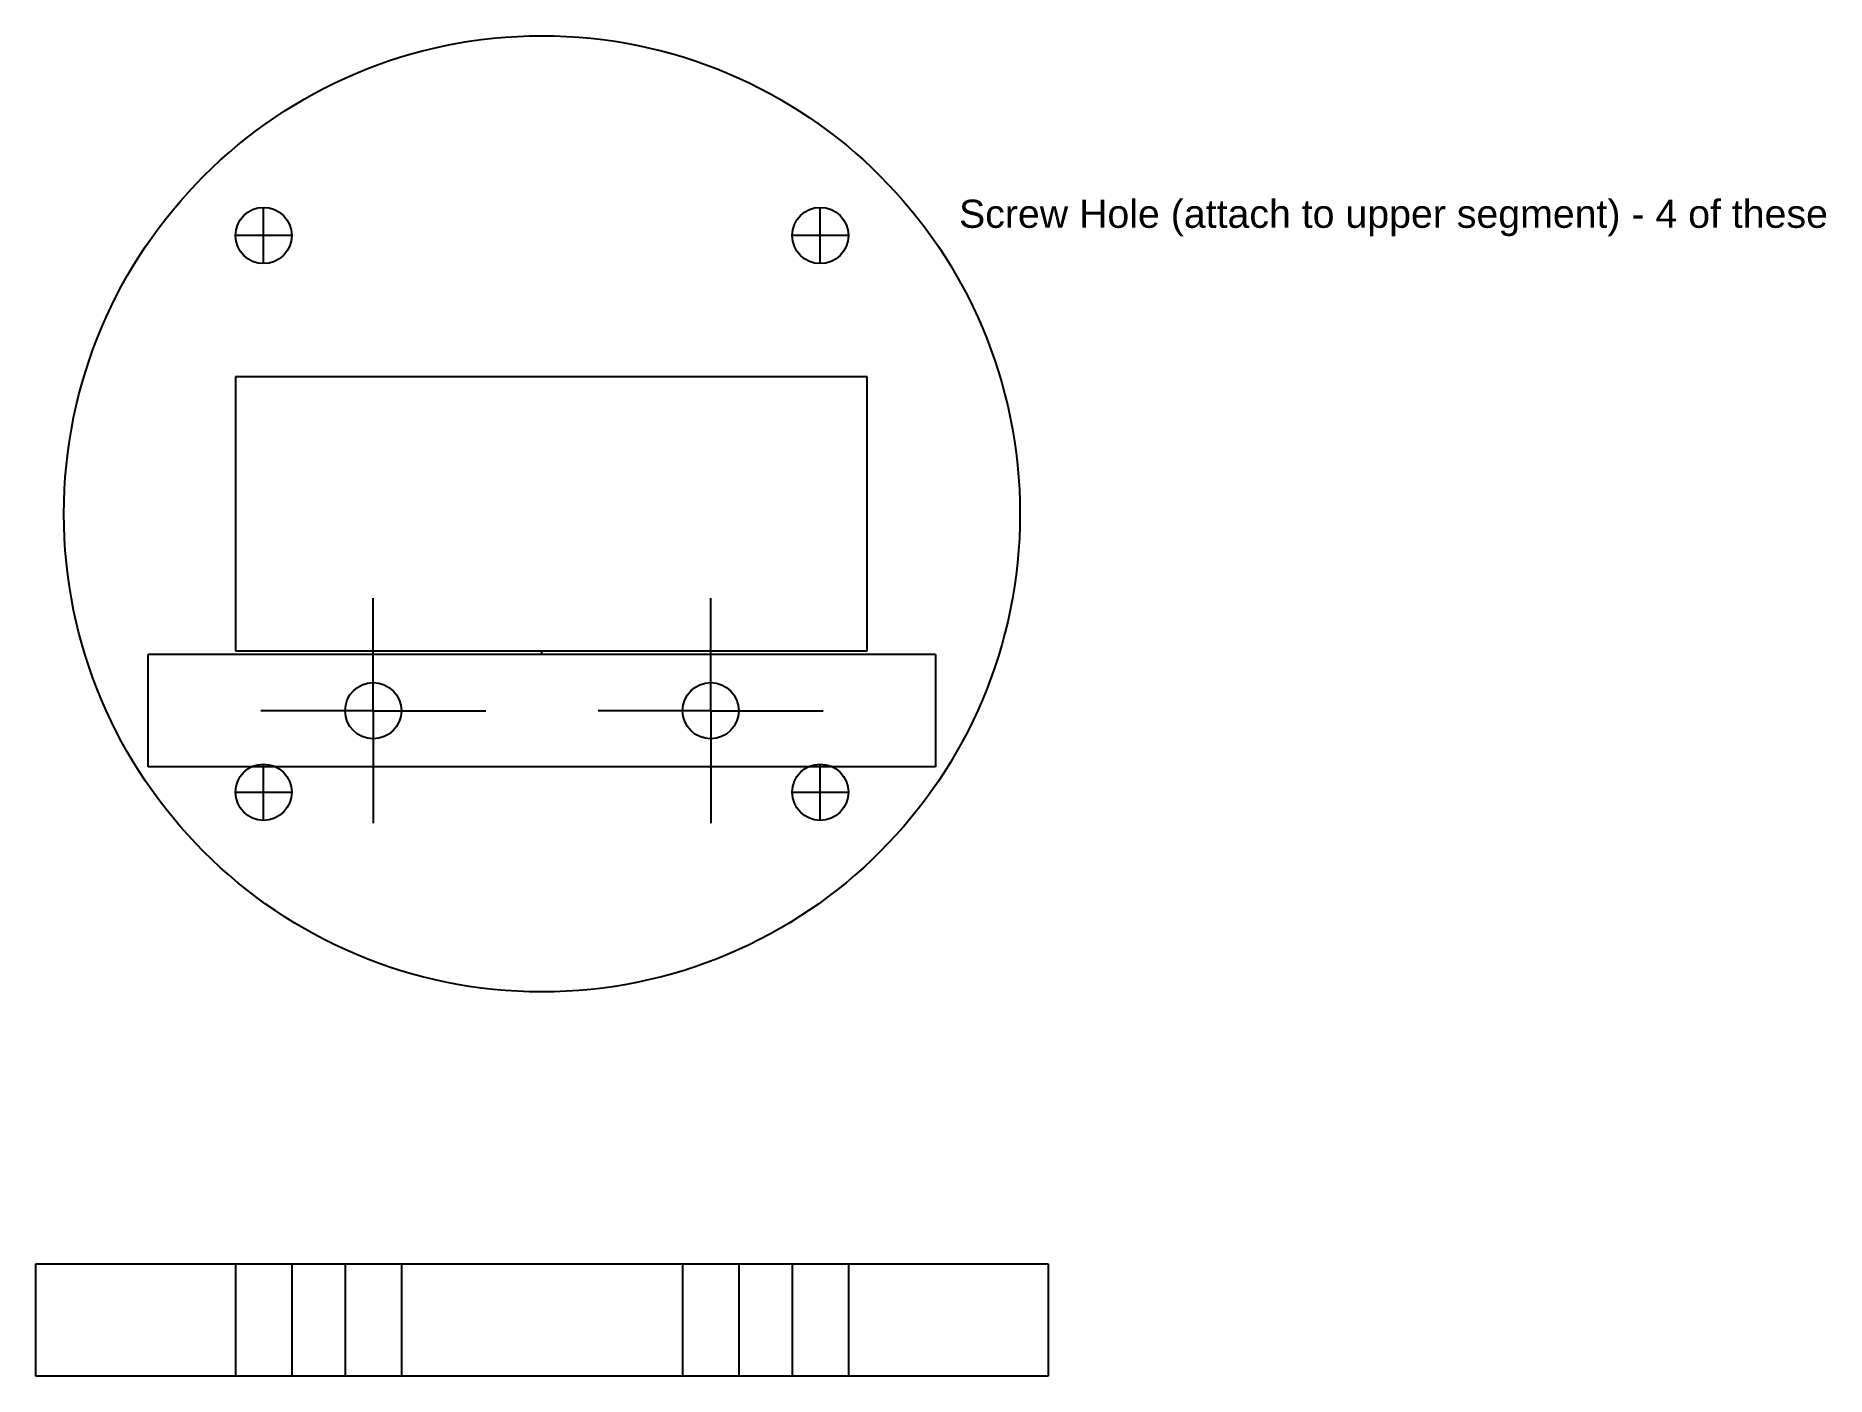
# Model space of a CAD drawing. Header units: millimetres. Extents: x 83 to 178.5, y 184 to 255.5.
import ezdxf

# ---------------------------------------------------------------- set-up
doc = ezdxf.new("R2010")
doc.units = ezdxf.units.MM
doc.linetypes.add('DASH2', pattern=[19.05, 12.7, -6.35])
for name, color, linetype in [('Camera', 3, 'Continuous'), ('Hidden', 2, 'DASH2'), ('Mark', 6, 'Continuous')]:
    doc.layers.add(name, color=color, linetype=linetype)
doc.styles.get("Standard").update_dxf_attribs({"font": 'arial.ttf'})

msp = doc.modelspace()

# ---------------------------------------------------------------- linework, layer by layer
for p, q in [((83, 190), (137, 190)), ((83, 184), (83, 190)), ((137, 190), (137, 184)), ((137, 184), (83, 184))]:
    msp.add_line(p, q)
for centre, radius in [((110, 230), 25.5), ((95.151, 244.849), 1.5), ((124.849, 244.849), 1.5), ((101, 219.5), 1.5), ((119, 219.5), 1.5), ((95.151, 215.151), 1.5), ((124.849, 215.151), 1.5)]:
    msp.add_circle(centre, radius)
at = {"layer": 'Camera'}
for p, q in [((127.35, 237.3), (93.65, 237.3)), ((93.65, 237.3), (93.65, 222.7)), ((127.35, 222.7), (127.35, 237.3)), ((93.65, 222.7), (110, 222.7)), ((110, 222.5), (110, 222.7)), ((110, 222.7), (127.35, 222.7))]:
    msp.add_line(p, q, dxfattribs=at)
at = {"layer": 'Hidden'}
for p, q in [((93.651, 190), (93.651, 184)), ((96.651, 190), (96.651, 184)), ((99.5, 190), (99.5, 184)), ((102.5, 190), (102.5, 184)), ((117.5, 190), (117.5, 184)), ((120.5, 190), (120.5, 184)), ((123.349, 190), (123.349, 184)), ((126.349, 190), (126.349, 184))]:
    msp.add_line(p, q, dxfattribs=at)
at = {"layer": 'Mark'}
for p, q in [((95.151, 243.349), (95.151, 246.349)), ((124.849, 243.349), (124.849, 246.349)), ((96.651, 244.849), (93.651, 244.849)), ((126.349, 244.849), (123.349, 244.849)), ((101, 219.5), (101, 225.5)), ((119, 219.5), (119, 225.5)), ((131, 222.5), (89, 222.5)), ((89, 216.5), (89, 222.5)), ((131, 222.5), (131, 216.5)), ((101, 219.5), (95, 219.5)), ((101, 219.5), (107, 219.5)), ((101, 219.5), (101, 213.5)), ((119, 219.5), (113, 219.5)), ((119, 219.5), (119, 213.5)), ((119, 219.5), (125, 219.5)), ((131, 216.5), (89, 216.5)), ((95.151, 213.651), (95.151, 216.651)), ((124.849, 213.651), (124.849, 216.651)), ((93.651, 215.151), (96.651, 215.151)), ((123.349, 215.151), (126.349, 215.151))]:
    msp.add_line(p, q, dxfattribs=at)

# ---------------------------------------------------------------- texts
msp.add_text('Screw Hole (attach to upper segment) - 4 of these', height=1.5).set_placement((132.249, 245.257))

doc.saveas('drawing.dxf')
